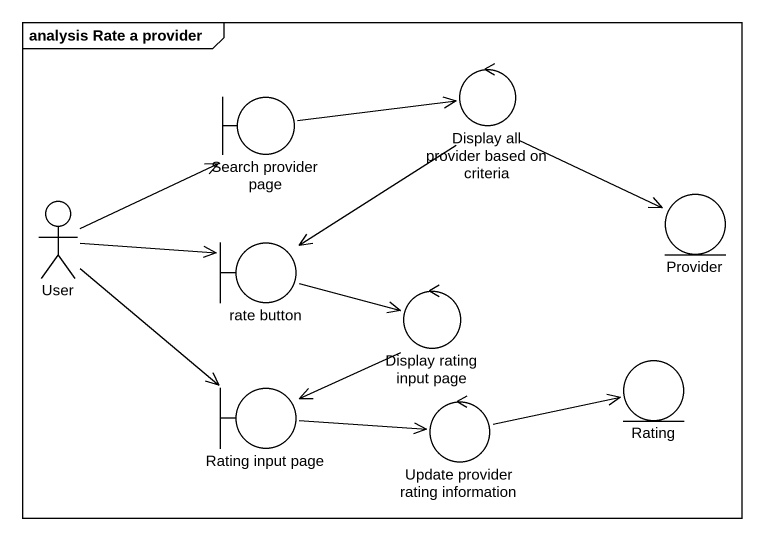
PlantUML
@startuml
mainframe analysis Rate a provider
control "Display all provider based on criteria" as Display_all_provider_based
boundary "Search provider page" as Search_provider_page
actor User
entity Provider
boundary "rate button" as rate_button
control "Display rating input page" as Display_rating_input_page
boundary "Rating input page" as Rating_input_page
entity Rating
control "Update provider rating information" as Update_provider_rating
Display_all_provider_based -right-> Provider
Display_all_provider_based --> rate_button
Search_provider_page -right-> Display_all_provider_based
User -right-> Search_provider_page
User -right-> rate_button
User --> Rating_input_page
rate_button -right-> Display_rating_input_page
Display_rating_input_page -left-> Rating_input_page
Rating_input_page -right-> Update_provider_rating
Update_provider_rating -right-> Rating
@enduml
